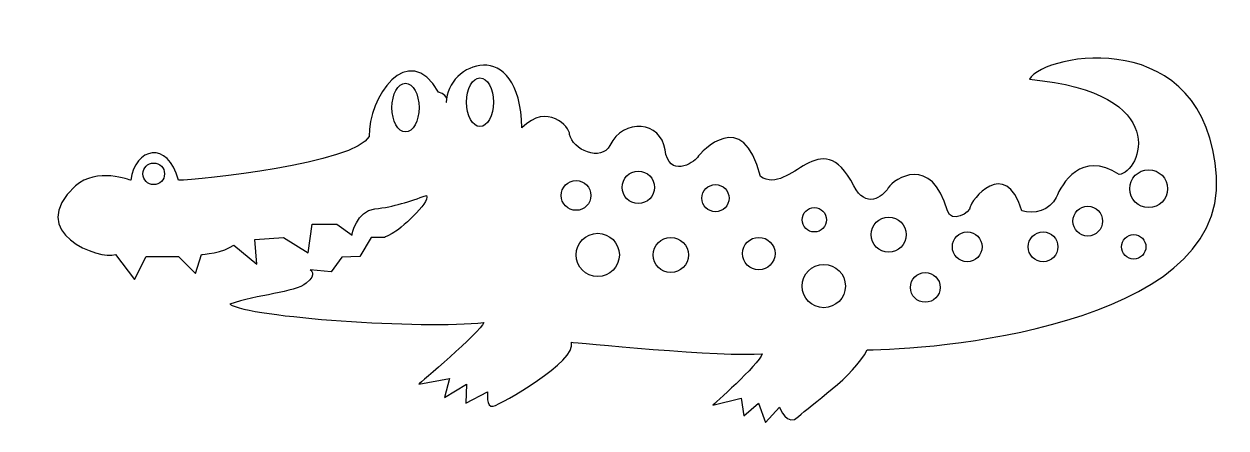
# Model space of a CAD drawing. Header units: centimetres. Extents: x -11.7 to 11.2, y -3.6 to 4.1.
import ezdxf

# ---------------------------------------------------------------- set-up
doc = ezdxf.new("R2010")
doc.units = ezdxf.units.CM
doc.header["$MEASUREMENT"] = 0
doc.layers.add('Camada 1', color=7, linetype='Continuous')

msp = doc.modelspace()

# ---------------------------------------------------------------- linework, layer by layer
at = {"layer": 'Camada 1'}
for points, knots in [([(-1.25477, -1.94806), (-1.14558, -2.31223), (-2.60227, -3.13358), (-2.74789, -3.16991), (-2.74789, -3.16991), (-2.89352, -3.20645), (-2.85719, -2.89498), (-2.85719, -2.89498), (-2.85719, -2.89498), (-2.85719, -2.89498), (-3.2711, -3.11398), (-3.2711, -3.11398), (-3.2711, -3.11398), (-3.2711, -3.11398), (-3.25779, -2.74923), (-3.25779, -2.74923), (-3.25779, -2.74923), (-3.25779, -2.74923), (-3.67604, -3.00196), (-3.67604, -3.00196), (-3.67604, -3.00196), (-3.67604, -3.00196), (-3.58561, -2.64004), (-3.58561, -2.64004), (-3.58561, -2.64004), (-3.58561, -2.64004), (-4.16825, -2.74923), (-4.16825, -2.74923), (-4.16825, -2.74923), (-4.16825, -2.74923), (-2.998, -1.75368), (-2.92524, -1.5716), (-2.92524, -1.5716), (-4.08793, -1.7008), (-7.40969, -1.47471), (-7.77384, -1.21955), (-7.77384, -1.21955), (-7.26396, -1.03749), (-6.53554, -1.00114), (-6.31704, -0.81908), (-6.31704, -0.81908), (-6.09852, -0.63699), (-6.24428, -0.56413), (-6.24428, -0.56413), (-6.24428, -0.56413), (-6.24428, -0.56413), (-5.84359, -0.60067), (-5.84359, -0.60067), (-5.84359, -0.60067), (-5.84359, -0.60067), (-5.63769, -0.3237), (-5.63769, -0.3237), (-5.63769, -0.3237), (-5.63769, -0.3237), (-5.29736, -0.30917), (-5.29736, -0.30917), (-5.29736, -0.30917), (-5.29736, -0.30917), (-5.07884, 0.05498), (-5.07884, 0.05498), (-5.07884, 0.05498), (-5.07884, 0.05498), (-4.8239, 0.05499), (-4.8239, 0.05499), (-4.8239, 0.05499), (-4.8239, 0.05499), (-4.82379, 0.05499), (-4.67817, 0.12786), (-4.67817, 0.12786), (-4.53254, 0.20073), (-3.94977, 0.7106), (-4.02264, 0.85626), (-4.02264, 0.85626), (-4.35046, 0.74696), (-4.64184, 0.63777), (-5.00599, 0.60131), (-5.00599, 0.60131), (-5.37014, 0.56488), (-5.44462, 0.09979), (-5.44462, 0.09979), (-5.44462, 0.09979), (-5.44462, 0.09979), (-5.73439, 0.30992), (-5.73439, 0.30992), (-5.73439, 0.30992), (-5.73439, 0.30992), (-6.20785, 0.30992), (-6.20785, 0.30992), (-6.20785, 0.30992), (-6.20785, 0.30992), (-6.28061, -0.23631), (-6.28061, -0.23631), (-6.28061, -0.23631), (-6.28061, -0.23631), (-6.75408, 0.05497), (-6.75408, 0.05497), (-6.75408, 0.05497), (-6.75408, 0.05497), (-7.30039, 0.01854), (-7.30039, 0.01854), (-7.30039, 0.01854), (-7.30039, 0.01854), (-7.26396, -0.45491), (-7.26396, -0.45491), (-7.26396, -0.45491), (-7.26396, -0.45491), (-7.70097, -0.09066), (-7.70097, -0.09066), (-7.70097, -0.09066), (-7.88306, -0.23631), (-8.32017, -0.27285), (-8.32017, -0.27285), (-8.32017, -0.27285), (-8.32017, -0.27285), (-8.42936, -0.637), (-8.42936, -0.637), (-8.42936, -0.637), (-8.42936, -0.637), (-8.75718, -0.30918), (-8.75718, -0.30918), (-8.75718, -0.30918), (-8.75718, -0.30918), (-9.37626, -0.30918), (-9.37626, -0.30918), (-9.37626, -0.30918), (-9.37626, -0.30918), (-9.59478, -0.74619), (-9.59478, -0.74619), (-9.59478, -0.74619), (-9.59478, -0.74619), (-9.95903, -0.27285), (-9.95903, -0.27285), (-9.95903, -0.27285), (-10.25031, -0.38204), (-11.70478, 0.14651), (-10.72376, 1.03832), (-10.72376, 1.03832), (-10.32318, 1.40247), (-9.66762, 1.14762), (-9.66762, 1.14762), (-9.66762, 1.14762), (-9.59475, 1.76669), (-8.95145, 1.92497), (-8.75714, 1.14762), (-8.75714, 1.14762), (-8.39289, 1.14762), (-5.37, 1.47533), (-5.11515, 1.98521), (-5.11515, 1.98521), (-5.15158, 2.71361), (-4.37347, 3.85227), (-3.7907, 2.83259), (-3.7907, 2.83259), (-3.57218, 2.75983), (-3.64603, 2.63227), (-3.64603, 2.63227), (-3.64603, 2.63227), (-3.64603, 3.397), (-2.23818, 3.93365), (-2.20175, 2.14903), (-2.20175, 2.14903), (-1.71084, 2.63994), (-1.29116, 2.16739), (-1.29116, 2.02166), (-1.29116, 2.02166), (-1.24573, 1.73562), (-0.67883, 1.49038), (-0.52228, 1.81314), (-0.52228, 1.81314), (-0.2645, 2.34464), (0.45694, 2.27661), (0.52981, 1.73027), (0.52981, 1.73027), (0.60268, 1.18393), (1.07623, 1.47542), (1.14909, 1.58464), (1.14909, 1.58464), (1.22177, 1.69383), (2.02293, 2.56788), (2.35075, 1.22039), (2.35075, 1.22039), (2.93998, 0.83132), (3.49285, 2.28973), (4.13536, 1.03833), (4.13536, 1.03833), (4.36102, 0.59878), (4.68159, 0.81981), (4.79097, 1.0019), (4.79097, 1.0019), (4.89998, 1.18396), (5.62203, 1.64653), (5.91976, 0.56486), (5.91976, 0.56486), (5.98879, 0.31456), (6.35696, 0.52853), (6.35696, 0.63773), (6.35696, 0.63773), (6.35696, 0.74693), (7.02554, 1.61431), (7.3402, 0.56486), (7.3402, 0.56486), (7.55883, 0.49199), (7.88643, 0.56486), (7.99563, 0.81981), (7.99563, 0.81981), (8.10504, 1.07476), (8.46918, 1.73029), (9.19747, 1.25682), (9.19747, 1.25682), (9.59818, 1.29325), (10.25361, 2.82284), (7.48575, 3.07779), (7.48575, 3.07779), (7.77724, 3.58767), (10.87292, 4.1339), (11.05495, 1.22039), (11.05495, 1.22039), (11.23704, -1.6931), (5.4829, -2.0936), (4.39025, -2.0936), (4.39025, -2.0936), (4.1353, -2.60348), (3.2976, -3.14992), (3.07919, -3.36852), (3.07919, -3.36852), (2.86056, -3.58693), (2.71502, -3.18646), (2.71502, -3.18646), (2.71502, -3.18646), (2.71502, -3.18646), (2.44898, -3.48356), (2.44898, -3.48356), (2.44898, -3.48356), (2.44898, -3.48356), (2.31433, -3.11338), (2.31433, -3.11338), (2.31433, -3.11338), (2.31433, -3.11338), (2.03556, -3.35439), (2.03556, -3.35439), (2.03556, -3.35439), (2.03556, -3.35439), (1.98389, -3.0185), (1.98389, -3.0185), (1.98389, -3.0185), (1.98389, -3.0185), (1.44009, -3.14992), (1.44009, -3.14992), (1.44009, -3.14992), (1.44009, -3.14992), (2.31411, -2.38509), (2.38719, -2.16668), (2.38719, -2.16668), (1.69525, -2.23931), (-1.25477, -1.94806), (-1.25477, -1.94806)], [0, 0, 0, 0, 0.01538462, 0.01538462, 0.01538462, 0.01538462, 0.03076923, 0.03076923, 0.03076923, 0.03076923, 0.04615385, 0.04615385, 0.04615385, 0.04615385, 0.06153846, 0.06153846, 0.06153846, 0.06153846, 0.07692308, 0.07692308, 0.07692308, 0.07692308, 0.09230769, 0.09230769, 0.09230769, 0.09230769, 0.10769231, 0.10769231, 0.10769231, 0.10769231, 0.12307692, 0.12307692, 0.12307692, 0.12307692, 0.13846154, 0.13846154, 0.13846154, 0.13846154, 0.15384615, 0.15384615, 0.15384615, 0.15384615, 0.16923077, 0.16923077, 0.16923077, 0.16923077, 0.18461538, 0.18461538, 0.18461538, 0.18461538, 0.2, 0.2, 0.2, 0.2, 0.21538462, 0.21538462, 0.21538462, 0.21538462, 0.23076923, 0.23076923, 0.23076923, 0.23076923, 0.24615385, 0.24615385, 0.24615385, 0.24615385, 0.26153846, 0.26153846, 0.26153846, 0.26153846, 0.27692308, 0.27692308, 0.27692308, 0.27692308, 0.29230769, 0.29230769, 0.29230769, 0.29230769, 0.30769231, 0.30769231, 0.30769231, 0.30769231, 0.32307692, 0.32307692, 0.32307692, 0.32307692, 0.33846154, 0.33846154, 0.33846154, 0.33846154, 0.35384615, 0.35384615, 0.35384615, 0.35384615, 0.36923077, 0.36923077, 0.36923077, 0.36923077, 0.38461538, 0.38461538, 0.38461538, 0.38461538, 0.4, 0.4, 0.4, 0.4, 0.41538462, 0.41538462, 0.41538462, 0.41538462, 0.43076923, 0.43076923, 0.43076923, 0.43076923, 0.44615385, 0.44615385, 0.44615385, 0.44615385, 0.46153846, 0.46153846, 0.46153846, 0.46153846, 0.47692308, 0.47692308, 0.47692308, 0.47692308, 0.49230769, 0.49230769, 0.49230769, 0.49230769, 0.50769231, 0.50769231, 0.50769231, 0.50769231, 0.52307692, 0.52307692, 0.52307692, 0.52307692, 0.53846154, 0.53846154, 0.53846154, 0.53846154, 0.55384615, 0.55384615, 0.55384615, 0.55384615, 0.56923077, 0.56923077, 0.56923077, 0.56923077, 0.58461538, 0.58461538, 0.58461538, 0.58461538, 0.6, 0.6, 0.6, 0.6, 0.61538462, 0.61538462, 0.61538462, 0.61538462, 0.63076923, 0.63076923, 0.63076923, 0.63076923, 0.64615385, 0.64615385, 0.64615385, 0.64615385, 0.66153846, 0.66153846, 0.66153846, 0.66153846, 0.67692308, 0.67692308, 0.67692308, 0.67692308, 0.69230769, 0.69230769, 0.69230769, 0.69230769, 0.70769231, 0.70769231, 0.70769231, 0.70769231, 0.72307692, 0.72307692, 0.72307692, 0.72307692, 0.73846154, 0.73846154, 0.73846154, 0.73846154, 0.75384615, 0.75384615, 0.75384615, 0.75384615, 0.76923077, 0.76923077, 0.76923077, 0.76923077, 0.78461538, 0.78461538, 0.78461538, 0.78461538, 0.8, 0.8, 0.8, 0.8, 0.81538462, 0.81538462, 0.81538462, 0.81538462, 0.83076923, 0.83076923, 0.83076923, 0.83076923, 0.84615385, 0.84615385, 0.84615385, 0.84615385, 0.86153846, 0.86153846, 0.86153846, 0.86153846, 0.87692308, 0.87692308, 0.87692308, 0.87692308, 0.89230769, 0.89230769, 0.89230769, 0.89230769, 0.90769231, 0.90769231, 0.90769231, 0.90769231, 0.92307692, 0.92307692, 0.92307692, 0.92307692, 0.93846154, 0.93846154, 0.93846154, 0.93846154, 0.95384615, 0.95384615, 0.95384615, 0.95384615, 0.96923077, 0.96923077, 0.96923077, 0.96923077, 1, 1, 1, 1]), ([(-4.42382, 2.07152), (-4.2811, 2.07152), (-4.16545, 2.27972), (-4.16545, 2.5366), (-4.16545, 2.5366), (-4.16545, 2.79346), (-4.2811, 3.00168), (-4.42382, 3.00168), (-4.42382, 3.00168), (-4.56654, 3.00168), (-4.68221, 2.79345), (-4.68221, 2.5366), (-4.68221, 2.5366), (-4.68219, 2.27972), (-4.56654, 2.07152), (-4.42382, 2.07152)], [0, 0, 0, 0, 0.2, 0.2, 0.2, 0.2, 0.4, 0.4, 0.4, 0.4, 0.6, 0.6, 0.6, 0.6, 1, 1, 1, 1]), ([(-3.00274, 2.17489), (-2.86002, 2.17489), (-2.74437, 2.38309), (-2.74437, 2.63997), (-2.74437, 2.63997), (-2.74437, 2.89683), (-2.86005, 3.10505), (-3.00274, 3.10505), (-3.00274, 3.10505), (-3.14546, 3.10505), (-3.26113, 2.89682), (-3.26113, 2.63997), (-3.26113, 2.63997), (-3.26114, 2.38309), (-3.14546, 2.17489), (-3.00274, 2.17489)], [0, 0, 0, 0, 0.2, 0.2, 0.2, 0.2, 0.4, 0.4, 0.4, 0.4, 0.6, 0.6, 0.6, 0.6, 1, 1, 1, 1]), ([(-9.22963, 1.06385), (-9.11549, 1.06385), (-9.02291, 1.1564), (-9.02291, 1.27057), (-9.02291, 1.27057), (-9.02291, 1.38474), (-9.11546, 1.47729), (-9.22963, 1.47729), (-9.22963, 1.47729), (-9.3438, 1.47729), (-9.43635, 1.38474), (-9.43635, 1.27057), (-9.43635, 1.27057), (-9.43635, 1.1564), (-9.34377, 1.06385), (-9.22963, 1.06385)], [0, 0, 0, 0, 0.2, 0.2, 0.2, 0.2, 0.4, 0.4, 0.4, 0.4, 0.6, 0.6, 0.6, 0.6, 1, 1, 1, 1]), ([(0.02025, 0.70214), (0.19144, 0.70214), (0.33029, 0.84091), (0.33029, 1.01218), (0.33029, 1.01218), (0.33029, 1.18347), (0.19144, 1.32225), (0.02025, 1.32225), (0.02025, 1.32225), (-0.15104, 1.32225), (-0.28982, 1.18348), (-0.28982, 1.01218), (-0.28982, 1.01218), (-0.28978, 0.84091), (-0.15101, 0.70214), (0.02025, 0.70214)], [0, 0, 0, 0, 0.2, 0.2, 0.2, 0.2, 0.4, 0.4, 0.4, 0.4, 0.6, 0.6, 0.6, 0.6, 1, 1, 1, 1]), ([(9.76107, 0.62462), (9.96091, 0.62462), (10.12278, 0.78662), (10.12278, 0.98636), (10.12278, 0.98636), (10.12278, 1.18609), (9.96091, 1.34807), (9.76107, 1.34807), (9.76107, 1.34807), (9.5612, 1.34807), (9.39933, 1.18607), (9.39933, 0.98636), (9.39933, 0.98636), (9.39934, 0.78659), (9.56121, 0.62462), (9.76107, 0.62462)], [0, 0, 0, 0, 0.2, 0.2, 0.2, 0.2, 0.4, 0.4, 0.4, 0.4, 0.6, 0.6, 0.6, 0.6, 1, 1, 1, 1]), ([(-1.16828, 0.57294), (-1.01133, 0.57294), (-0.88406, 0.70023), (-0.88406, 0.85716), (-0.88406, 0.85716), (-0.88406, 1.01409), (-1.01132, 1.14138), (-1.16828, 1.14138), (-1.16828, 1.14138), (-1.32523, 1.14138), (-1.4525, 1.01412), (-1.4525, 0.85716), (-1.4525, 0.85716), (-1.4525, 0.7002), (-1.32523, 0.57294), (-1.16828, 0.57294)], [0, 0, 0, 0, 0.2, 0.2, 0.2, 0.2, 0.4, 0.4, 0.4, 0.4, 0.6, 0.6, 0.6, 0.6, 1, 1, 1, 1]), ([(1.493, 0.54709), (1.63574, 0.54709), (1.75139, 0.66277), (1.75139, 0.80548), (1.75139, 0.80548), (1.75139, 0.9482), (1.63574, 1.06385), (1.493, 1.06385), (1.493, 1.06385), (1.35028, 1.06385), (1.23463, 0.94817), (1.23463, 0.80548), (1.23463, 0.80548), (1.23464, 0.66277), (1.35029, 0.54709), (1.493, 0.54709)], [0, 0, 0, 0, 0.2, 0.2, 0.2, 0.2, 0.4, 0.4, 0.4, 0.4, 0.6, 0.6, 0.6, 0.6, 1, 1, 1, 1]), ([(3.37917, 0.15953), (3.50757, 0.15953), (3.61171, 0.2637), (3.61171, 0.39207), (3.61171, 0.39207), (3.61171, 0.52047), (3.50754, 0.62461), (3.37917, 0.62461), (3.37917, 0.62461), (3.2508, 0.62461), (3.14663, 0.52044), (3.14663, 0.39207), (3.14663, 0.39207), (3.14662, 0.2637), (3.25076, 0.15953), (3.37917, 0.15953)], [0, 0, 0, 0, 0.2, 0.2, 0.2, 0.2, 0.4, 0.4, 0.4, 0.4, 0.6, 0.6, 0.6, 0.6, 1, 1, 1, 1]), ([(8.59834, 0.08201), (8.7554, 0.08201), (8.88256, 0.20927), (8.88256, 0.36623), (8.88256, 0.36623), (8.88256, 0.52318), (8.75537, 0.65045), (8.59834, 0.65045), (8.59834, 0.65045), (8.44131, 0.65045), (8.31415, 0.52319), (8.31415, 0.36623), (8.31415, 0.36623), (8.31415, 0.2093), (8.44131, 0.08201), (8.59834, 0.08201)], [0, 0, 0, 0, 0.2, 0.2, 0.2, 0.2, 0.4, 0.4, 0.4, 0.4, 0.6, 0.6, 0.6, 0.6, 1, 1, 1, 1]), ([(4.80024, -0.22803), (4.98574, -0.22803), (5.1361, -0.07764), (5.1361, 0.10786), (5.1361, 0.10786), (5.1361, 0.29336), (4.98571, 0.44375), (4.80024, 0.44375), (4.80024, 0.44375), (4.61471, 0.44375), (4.46435, 0.29336), (4.46435, 0.10786), (4.46435, 0.10786), (4.46435, -0.07764), (4.61472, -0.22803), (4.80024, -0.22803)], [0, 0, 0, 0, 0.2, 0.2, 0.2, 0.2, 0.4, 0.4, 0.4, 0.4, 0.6, 0.6, 0.6, 0.6, 1, 1, 1, 1]), ([(-0.75487, -0.69312), (-0.52659, -0.69312), (-0.34146, -0.50802), (-0.34146, -0.27971), (-0.34146, -0.27971), (-0.34146, -0.0514), (-0.52656, 0.1337), (-0.75487, 0.1337), (-0.75487, 0.1337), (-0.98318, 0.1337), (-1.16828, -0.0514), (-1.16828, -0.27971), (-1.16828, -0.27971), (-1.16828, -0.50802), (-0.98318, -0.69312), (-0.75487, -0.69312)], [0, 0, 0, 0, 0.2, 0.2, 0.2, 0.2, 0.4, 0.4, 0.4, 0.4, 0.6, 0.6, 0.6, 0.6, 1, 1, 1, 1]), ([(0.64036, -0.61559), (0.82589, -0.61559), (0.97625, -0.4652), (0.97625, -0.2797), (0.97625, -0.2797), (0.97625, -0.0942), (0.82586, 0.05619), (0.64036, 0.05619), (0.64036, 0.05619), (0.45486, 0.05619), (0.30447, -0.0942), (0.30447, -0.2797), (0.30447, -0.2797), (0.30447, -0.46523), (0.45486, -0.61559), (0.64036, -0.61559)], [0, 0, 0, 0, 0.2, 0.2, 0.2, 0.2, 0.4, 0.4, 0.4, 0.4, 0.6, 0.6, 0.6, 0.6, 1, 1, 1, 1]), ([(2.31983, -0.56392), (2.49102, -0.56392), (2.6299, -0.42504), (2.6299, -0.25385), (2.6299, -0.25385), (2.6299, -0.08256), (2.49102, 0.05619), (2.31983, 0.05619), (2.31983, 0.05619), (2.14864, 0.05619), (2.00976, -0.08258), (2.00976, -0.25385), (2.00976, -0.25385), (2.00976, -0.42504), (2.14864, -0.56392), (2.31983, -0.56392)], [0, 0, 0, 0, 0.2, 0.2, 0.2, 0.2, 0.4, 0.4, 0.4, 0.4, 0.6, 0.6, 0.6, 0.6, 1, 1, 1, 1]), ([(6.29879, -0.4089), (6.45585, -0.4089), (6.58301, -0.28171), (6.58301, -0.12468), (6.58301, -0.12468), (6.58301, 0.03227), (6.45582, 0.15954), (6.29879, 0.15954), (6.29879, 0.15954), (6.14176, 0.15954), (6.0146, 0.03228), (6.0146, -0.12468), (6.0146, -0.12468), (6.0146, -0.28171), (6.14176, -0.4089), (6.29879, -0.4089)], [0, 0, 0, 0, 0.2, 0.2, 0.2, 0.2, 0.4, 0.4, 0.4, 0.4, 0.6, 0.6, 0.6, 0.6, 1, 1, 1, 1]), ([(7.74572, -0.4089), (7.90278, -0.4089), (8.02994, -0.28171), (8.02994, -0.12468), (8.02994, -0.12468), (8.02994, 0.03227), (7.90275, 0.15954), (7.74572, 0.15954), (7.74572, 0.15954), (7.58869, 0.15954), (7.4615, 0.03228), (7.4615, -0.12468), (7.4615, -0.12468), (7.4615, -0.28171), (7.58866, -0.4089), (7.74572, -0.4089)], [0, 0, 0, 0, 0.2, 0.2, 0.2, 0.2, 0.4, 0.4, 0.4, 0.4, 0.6, 0.6, 0.6, 0.6, 1, 1, 1, 1]), ([(9.47686, -0.35723), (9.60524, -0.35723), (9.7094, -0.25306), (9.7094, -0.12469), (9.7094, -0.12469), (9.7094, 0.00369), (9.60521, 0.10785), (9.47686, 0.10785), (9.47686, 0.10785), (9.34846, 0.10785), (9.24432, 0.00368), (9.24432, -0.12469), (9.24432, -0.12469), (9.24429, -0.25306), (9.34846, -0.35723), (9.47686, -0.35723)], [0, 0, 0, 0, 0.2, 0.2, 0.2, 0.2, 0.4, 0.4, 0.4, 0.4, 0.6, 0.6, 0.6, 0.6, 1, 1, 1, 1]), ([(3.56003, -1.28737), (3.78831, -1.28737), (3.97342, -1.10227), (3.97342, -0.87398), (3.97342, -0.87398), (3.97342, -0.64567), (3.78832, -0.46057), (3.56003, -0.46057), (3.56003, -0.46057), (3.33172, -0.46057), (3.14662, -0.64567), (3.14662, -0.87398), (3.14662, -0.87398), (3.14662, -1.10227), (3.33173, -1.28737), (3.56003, -1.28737)], [0, 0, 0, 0, 0.2, 0.2, 0.2, 0.2, 0.4, 0.4, 0.4, 0.4, 0.6, 0.6, 0.6, 0.6, 1, 1, 1, 1]), ([(5.49784, -1.18402), (5.6549, -1.18402), (5.78206, -1.05686), (5.78206, -0.89983), (5.78206, -0.89983), (5.78206, -0.7428), (5.65487, -0.61561), (5.49784, -0.61561), (5.49784, -0.61561), (5.34081, -0.61561), (5.21362, -0.7428), (5.21362, -0.89983), (5.21362, -0.89983), (5.21362, -1.05686), (5.34079, -1.18402), (5.49784, -1.18402)], [0, 0, 0, 0, 0.2, 0.2, 0.2, 0.2, 0.4, 0.4, 0.4, 0.4, 0.6, 0.6, 0.6, 0.6, 1, 1, 1, 1])]:
    msp.add_open_spline(points, degree=3, knots=knots, dxfattribs=at)

doc.saveas('drawing.dxf')
